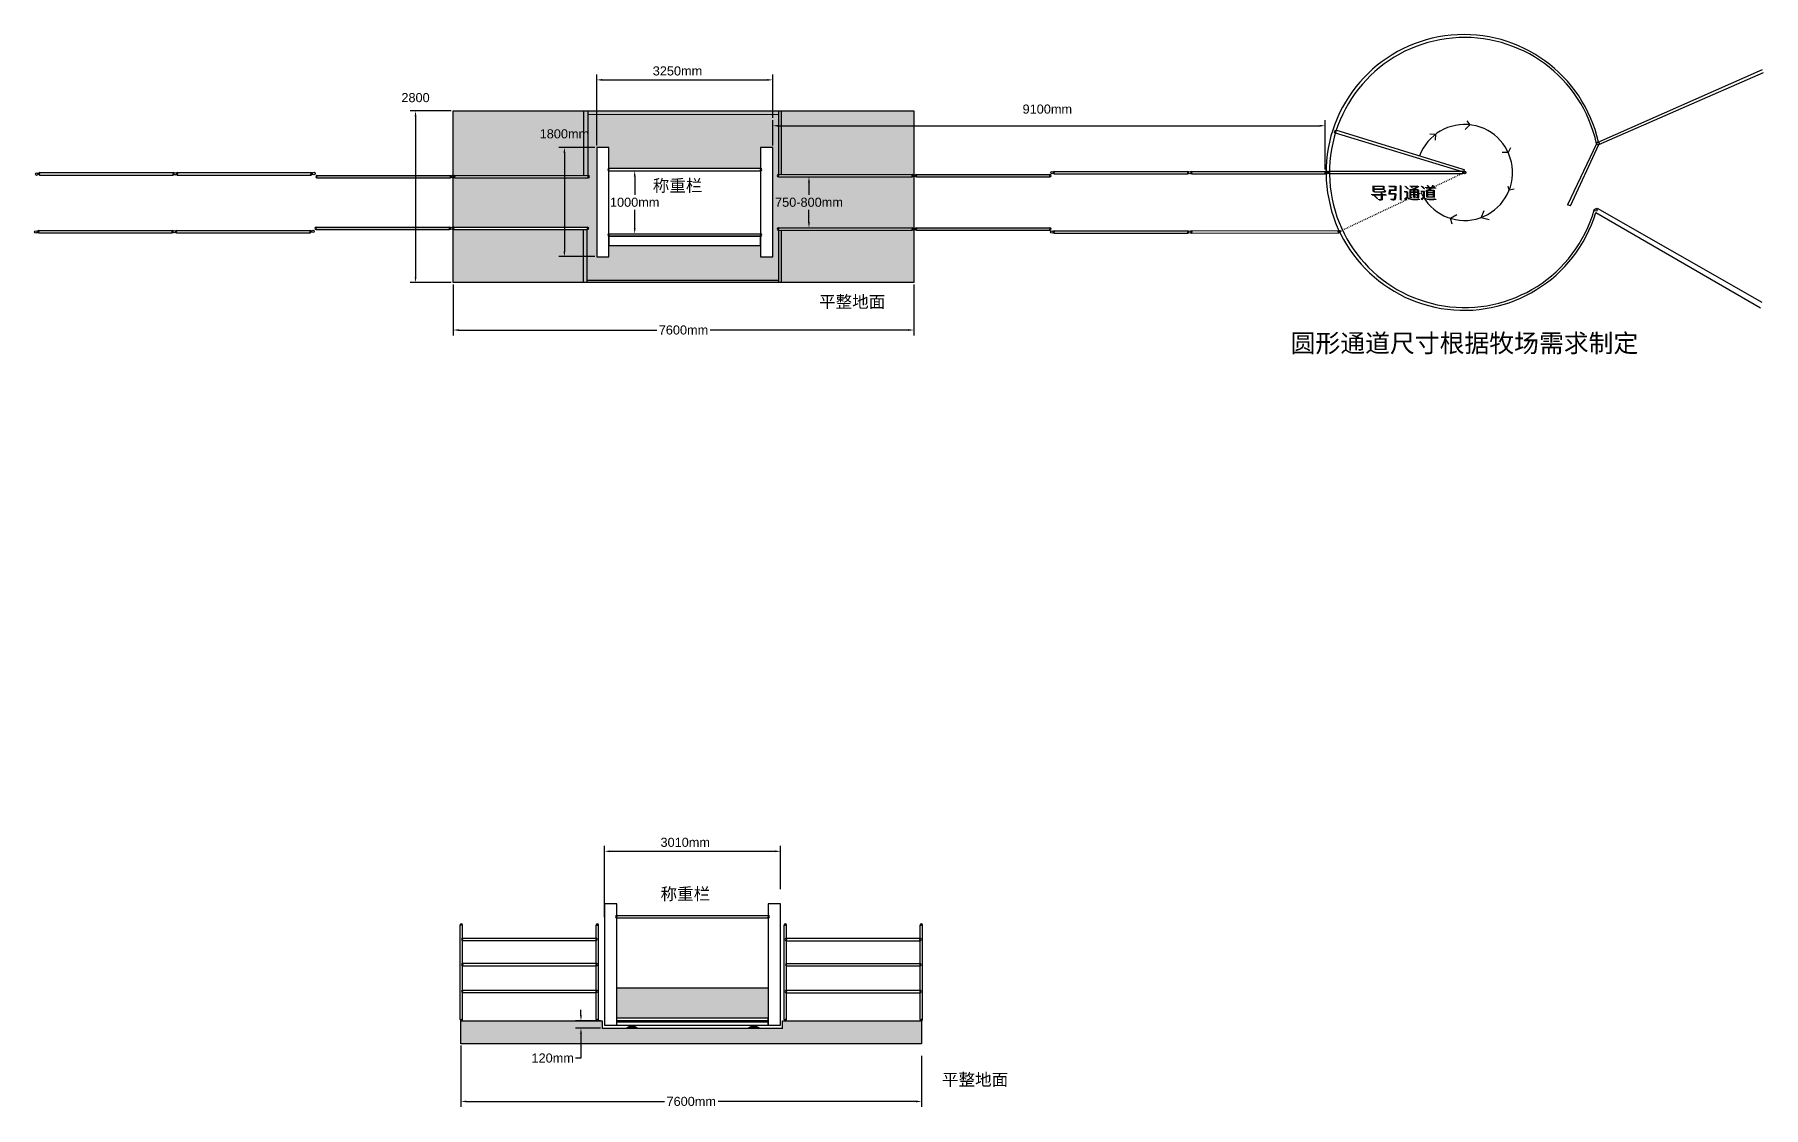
# Model space of a CAD drawing. Header units: inches. Extents: x -6754 to 21732, y -23545 to 8275.
# Drawn here: x -6754 to 21732, y -9405 to 8275 of the extents above; entities that cross this region are included whole.
import ezdxf

# ---------------------------------------------------------------- set-up
doc = ezdxf.new("R2010")
doc.units = ezdxf.units.IN
doc.header["$MEASUREMENT"] = 0
doc.linetypes.add('ACAD_ISO03W100', pattern=[30, 12, -18])
doc.styles.get("Standard").update_dxf_attribs({"font": 'arial.ttf'})
doc.dimstyles.get("Standard").update_dxf_attribs({"dimscale": 500, "dimtxt": 0.3, "dimasz": 0.18, "dimexe": 0.18, "dimexo": 0.0625, "dimgap": 0.09, "dimtad": 0, "dimtih": 1, "dimtoh": 1, "dimdec": 4, "dimzin": 0, "dimdsep": 46, "dimtxsty": 'Standard', "dimcen": 0.09, "dimclrd": 2, "dimadec": 0, "dimazin": 0, "dimtfac": 1, "dimtdec": 4, "dimtofl": 0, "dimtmove": 0, "dimatfit": 3, "dimfxl": 1, "dimtolj": 1, "dimtzin": 0, "dimarcsym": 0})

# ---------------------------------------------------------------- blocks, each defined once
blk = doc.blocks.new('*D3')
at = {"color": 0, "lineweight": -2, "transparency": 16777216}
for p, q in [((2509, 6446), (2509, 7618)), ((5408, 6904), (5408, 7618))]:
    blk.add_line(p, q, dxfattribs=at)
at = {"color": 2, "lineweight": -2, "transparency": 16777216}
blk.add_line((2599, 7528), (5318, 7528), dxfattribs=at)
at = {"color": 2, "transparency": 16777216}
for points in [[(2599, 7543), (2599, 7513), (2509, 7528)], [(5318, 7543), (5318, 7513), (5408, 7528)]]:
    blk.add_solid(points, dxfattribs=at)
at = {"layer": 'Defpoints', "color": 0, "transparency": 16777216}
for p in [(5408, 7528), (5408, 6873), (2509, 6415)]:
    blk.add_point(p, dxfattribs=at)
at = {"color": 0, "transparency": 16777216, "insert": (3839, 7675), "char_height": 150, "attachment_point": 5}
blk.add_mtext('\\A1;3250mm', dxfattribs=at)
blk = doc.blocks.new('*D4')
at = {"color": 0, "lineweight": -2, "transparency": 16777216}
for p, q in [((5408, 6446), (5408, 6862)), ((14512, 6051), (14512, 6862))]:
    blk.add_line(p, q, dxfattribs=at)
at = {"color": 2, "lineweight": -2, "transparency": 16777216}
blk.add_line((5498, 6772), (14422, 6772), dxfattribs=at)
at = {"color": 2, "transparency": 16777216}
for points in [[(5498, 6787), (5498, 6757), (5408, 6772)], [(14422, 6787), (14422, 6757), (14512, 6772)]]:
    blk.add_solid(points, dxfattribs=at)
at = {"layer": 'Defpoints', "color": 0, "transparency": 16777216}
for p in [(14512, 6772), (5408, 6415), (14512, 6020)]:
    blk.add_point(p, dxfattribs=at)
at = {"color": 0, "transparency": 16777216, "insert": (9933, 7046), "char_height": 150, "attachment_point": 5}
blk.add_mtext('\\A1;9100mm', dxfattribs=at)
blk = doc.blocks.new('*D5')
at = {"color": 0, "lineweight": -2, "transparency": 16777216}
for p, q in [((112, 7018), (-567, 7018)), ((112, 4187), (-567, 4187))]:
    blk.add_line(p, q, dxfattribs=at)
at = {"color": 2, "lineweight": -2, "transparency": 16777216}
blk.add_line((-477, 6928), (-477, 4277), dxfattribs=at)
at = {"color": 2, "transparency": 16777216}
for points in [[(-492, 6928), (-462, 6928), (-477, 7018)], [(-492, 4277), (-462, 4277), (-477, 4187)]]:
    blk.add_solid(points, dxfattribs=at)
at = {"layer": 'Defpoints', "color": 0, "transparency": 16777216}
for p in [(143, 7018), (-477, 4187), (143, 4187)]:
    blk.add_point(p, dxfattribs=at)
at = {"color": 0, "transparency": 16777216, "insert": (-477, 7235), "char_height": 150, "attachment_point": 5}
blk.add_mtext('\\A1;2800', dxfattribs=at)
blk = doc.blocks.new('*D6')
at = {"color": 0, "lineweight": -2, "transparency": 16777216}
for p, q in [((2478, 6415), (1886, 6415)), ((2478, 4615), (1886, 4615))]:
    blk.add_line(p, q, dxfattribs=at)
at = {"color": 2, "lineweight": -2, "transparency": 16777216}
blk.add_line((1976, 6325), (1976, 4705), dxfattribs=at)
at = {"color": 2, "transparency": 16777216}
for points in [[(1961, 6325), (1991, 6325), (1976, 6415)], [(1961, 4705), (1991, 4705), (1976, 4615)]]:
    blk.add_solid(points, dxfattribs=at)
at = {"layer": 'Defpoints', "color": 0, "transparency": 16777216}
for p in [(2509, 6415), (1976, 4615), (2509, 4615)]:
    blk.add_point(p, dxfattribs=at)
at = {"color": 0, "transparency": 16777216, "insert": (1976, 6638), "char_height": 150, "attachment_point": 5}
blk.add_mtext('\\A1;1800mm', dxfattribs=at)
blk = doc.blocks.new('*D7')
at = {"color": 0, "lineweight": -2, "transparency": 16777216}
for p, q in [((2740, 6031), (3224, 6031)), ((2740, 4991), (3224, 4991))]:
    blk.add_line(p, q, dxfattribs=at)
at = {"color": 2, "lineweight": -2, "transparency": 16777216}
for p, q in [((3134, 5941), (3134, 5632)), ((3134, 5081), (3134, 5389))]:
    blk.add_line(p, q, dxfattribs=at)
at = {"color": 2, "transparency": 16777216}
for points in [[(3119, 5941), (3149, 5941), (3134, 6031)], [(3119, 5081), (3149, 5081), (3134, 4991)]]:
    blk.add_solid(points, dxfattribs=at)
at = {"layer": 'Defpoints', "color": 0, "transparency": 16777216}
for p in [(2709, 6031), (3134, 6031), (2709, 4991)]:
    blk.add_point(p, dxfattribs=at)
at = {"color": 0, "transparency": 16777216, "insert": (3134, 5511), "char_height": 150, "attachment_point": 5}
blk.add_mtext('\\A1;1000mm', dxfattribs=at)
blk = doc.blocks.new('*D8')
at = {"color": 0, "lineweight": -2, "transparency": 16777216}
for p, q in [((5535, 5931), (6096, 5931)), ((5535, 5091), (6096, 5091))]:
    blk.add_line(p, q, dxfattribs=at)
at = {"color": 2, "lineweight": -2, "transparency": 16777216}
for p, q in [((6006, 5841), (6006, 5632)), ((6006, 5181), (6006, 5389))]:
    blk.add_line(p, q, dxfattribs=at)
at = {"color": 2, "transparency": 16777216}
for points in [[(5991, 5841), (6021, 5841), (6006, 5931)], [(5991, 5181), (6021, 5181), (6006, 5091)]]:
    blk.add_solid(points, dxfattribs=at)
at = {"layer": 'Defpoints', "color": 0, "transparency": 16777216}
for p in [(5504, 5931), (5504, 5091), (6006, 5091)]:
    blk.add_point(p, dxfattribs=at)
at = {"color": 0, "transparency": 16777216, "insert": (6006, 5511), "char_height": 150, "attachment_point": 5}
blk.add_mtext('\\A1;750-800mm', dxfattribs=at)
blk = doc.blocks.new('*D9')
at = {"color": 0, "lineweight": -2, "transparency": 16777216}
for p, q in [((143, 4156), (143, 3316)), ((7732, 4156), (7732, 3316))]:
    blk.add_line(p, q, dxfattribs=at)
at = {"color": 2, "lineweight": -2, "transparency": 16777216}
for p, q in [((233, 3406), (3497, 3406)), ((7642, 3406), (4378, 3406))]:
    blk.add_line(p, q, dxfattribs=at)
at = {"color": 2, "transparency": 16777216}
for points in [[(233, 3421), (233, 3391), (143, 3406)], [(7642, 3421), (7642, 3391), (7732, 3406)]]:
    blk.add_solid(points, dxfattribs=at)
at = {"layer": 'Defpoints', "color": 0, "transparency": 16777216}
for p in [(143, 4187), (7732, 4187), (7732, 3406)]:
    blk.add_point(p, dxfattribs=at)
at = {"color": 0, "transparency": 16777216, "insert": (3938, 3406), "char_height": 150, "attachment_point": 5}
blk.add_mtext('\\A1;7600mm', dxfattribs=at)
blk = doc.blocks.new('*D10')
at = {"color": 0, "lineweight": -2, "transparency": 16777216}
for p, q in [((2638, -6267), (2638, -5094)), ((5536, -5808), (5536, -5094))]:
    blk.add_line(p, q, dxfattribs=at)
at = {"color": 2, "lineweight": -2, "transparency": 16777216}
blk.add_line((2728, -5184), (5446, -5184), dxfattribs=at)
at = {"color": 2, "transparency": 16777216}
for points in [[(2728, -5169), (2728, -5199), (2638, -5184)], [(5446, -5169), (5446, -5199), (5536, -5184)]]:
    blk.add_solid(points, dxfattribs=at)
at = {"layer": 'Defpoints', "color": 0, "transparency": 16777216}
for p in [(5536, -5184), (5536, -5840), (2638, -6298)]:
    blk.add_point(p, dxfattribs=at)
at = {"color": 0, "transparency": 16777216, "insert": (3967, -5037), "char_height": 150, "attachment_point": 5}
blk.add_mtext('\\A1;3010mm', dxfattribs=at)
blk = doc.blocks.new('*D11')
at = {"color": 0, "lineweight": -2, "transparency": 16777216}
for p, q in [((271, -8386), (271, -9396)), ((7861, -8557), (7861, -9396))]:
    blk.add_line(p, q, dxfattribs=at)
at = {"color": 2, "lineweight": -2, "transparency": 16777216}
for p, q in [((361, -9306), (3625, -9306)), ((7771, -9306), (4507, -9306))]:
    blk.add_line(p, q, dxfattribs=at)
at = {"color": 2, "transparency": 16777216}
for points in [[(361, -9291), (361, -9321), (271, -9306)], [(7771, -9291), (7771, -9321), (7861, -9306)]]:
    blk.add_solid(points, dxfattribs=at)
at = {"layer": 'Defpoints', "color": 0, "transparency": 16777216}
for p in [(271, -8355), (7861, -8526), (7861, -9306)]:
    blk.add_point(p, dxfattribs=at)
at = {"color": 0, "transparency": 16777216, "insert": (4066, -9306), "char_height": 150, "attachment_point": 5}
blk.add_mtext('\\A1;7600mm', dxfattribs=at)
blk = doc.blocks.new('*D12')
at = {"color": 2, "lineweight": -2, "transparency": 16777216}
for p, q in [((2249, -7888), (2249, -7798)), ((2249, -8189), (2249, -8591)), ((2249, -8591), (2159, -8591))]:
    blk.add_line(p, q, dxfattribs=at)
at = {"color": 0, "lineweight": -2, "transparency": 16777216}
for p, q in [((2568, -7978), (2159, -7978)), ((2568, -8099), (2159, -8099))]:
    blk.add_line(p, q, dxfattribs=at)
at = {"color": 2, "transparency": 16777216}
for points in [[(2234, -7888), (2264, -7888), (2249, -7978)], [(2234, -8189), (2264, -8189), (2249, -8099)]]:
    blk.add_solid(points, dxfattribs=at)
at = {"layer": 'Defpoints', "color": 0, "transparency": 16777216}
for p in [(2249, -8099), (2599, -7978), (2599, -8099)]:
    blk.add_point(p, dxfattribs=at)
at = {"color": 0, "transparency": 16777216, "insert": (1783, -8591), "char_height": 150, "attachment_point": 5}
blk.add_mtext('\\A1;120mm', dxfattribs=at)

msp = doc.modelspace()

# ---------------------------------------------------------------- hatches: boundary and pattern name
h = msp.add_hatch()
h.set_pattern_fill('GRAVEL', color=253, scale=150)
h.set_pattern_definition([(228.01279, (108, 5190.908), (-1200, -1350), [20.1804, -1997.8632]), (184.96974, (94.5, 5175.908), (1800, 150), [34.6302, -3428.3887]), (132.51045, (60, 5172.908), (1500, -1650), [24.4182, -2417.4049]), (267.27369, (1.5, 5135.408), (150, 3000), [31.5357, -3122.0337]), (292.833654, (0, 5103.908), (-750, 1800), [30.9232, -3061.406]), (357.27369, (12, 5075.408), (-3000, 150), [31.5357, -3122.0337]), (37.69424, (43.5, 5073.908), (-1950, -1500), [41.7043, -4128.7273]), (72.25533, (76.5, 5099.408), (1050, 3300), [39.3732, -3897.9482]), (121.429566, (88.5, 5136.908), (-1200, 1950), [31.6425, -3132.611]), (175.23636, (72, 5163.908), (1650, -150), [36.1248, -1770.1144]), (222.39744, (36, 5166.908), (-1800, -1650), [46.7172, -4625.0063]), (138.81407, (150, 5133.908), (-1050, 900), [15.9451, -1578.5767]), (171.469234, (138, 5144.408), (1950, -300), [30.3356, -3003.2267]), (225, (108, 5148.91), (-2e-14, -150), [21.2131, -190.9189]), (203.1986, (97.5, 5166.908), (750, 300), [11.4237, -1130.9423]), (291.8014, (87, 5162.408), (-150, 450), [16.1554, -791.6193]), (30.96376, (93, 5147.408), (450, 300), [26.2394, -848.4034]), (161.56505, (115.5, 5160.91), (300, -150), [18.9736, -455.368]), (16.38954, (0, 5162.408), (1500, 450), [26.58, -2631.4268]), (70.34618, (25.5, 5169.908), (-600, -1650), [22.2992, -2207.6112]), (293.1986, (115.5, 5190.908), (-300, 750), [22.8472, -1119.5187]), (343.61046, (124.5, 5169.908), (-1500, 450), [26.58, -2631.4268]), (339.44395, (0, 5069.408), (-750, 300), [25.632, -1255.9686]), (294.77514, (24, 5060.408), (-750, 1650), [21.4767, -2126.1965]), (66.8014, (117, 5040.908), (300, 750), [22.8472, -1119.5187]), (17.35402, (126, 5061.908), (-1950, -600), [25.1446, -2489.3135]), (69.44395, (43.5, 5040.908), (-300, -750), [12.816, -1268.7846]), (101.30993, (108, 5040.908), (-150, 600), [7.6485, -757.2044]), (165.96376, (106.5, 5048.408), (450, -150), [30.9232, -587.5426]), (186.00901, (76.5, 5055.908), (1500, 150), [28.6575, -2837.0885]), (303.69007, (93, 5133.91), (-150, 300), [21.6333, -519.1994]), (353.157227, (105, 5115.908), (2550, -300), [37.7691, -3739.1344]), (60.9454, (142.5, 5111.408), (-600, -1050), [15.4434, -1528.9011]), (90, (150, 5124.91), (-150, 150), [9, -141]), (120.25644, (73.5, 5060.408), (600, -1050), [20.8386, -2063.028]), (48.01279, (63, 5078.408), (1200, 1350), [40.3608, -1977.6828]), (0, (90, 5108.41), (150, 150), [39, -111]), (325.30485, (129, 5108.408), (1500, -1050), [23.7171, -2347.9911]), (254.0546, (148.5, 5094.908), (-150, -600), [21.8403, -1070.1762]), (207.645975, (142.5, 5073.908), (-2850, -1500), [35.5598, -3520.4211]), (175.42608, (111, 5057.408), (-1950, 150), [37.6198, -3724.361])])
h.paths.add_polyline_path([(7758.75724, 5950.57756), (7775.38677, 5971.00801), (9975.38677, 5971.00801), (9975.38677, 5931.00801), (7775.38677, 5931.00801), (7758.75724, 5950.57756, -0.5058215123), (7732.37519, 5931.17145), (7732.37519, 5091.08738, -0.4630414769), (7756.01828, 5071.03104), (7775.38687, 5090.70255), (9975.38687, 5090.70255), (9975.38687, 5050.70255), (7775.38687, 5050.70255), (7756.01828, 5071.03104, -0.4630414769), (7732.37519, 5050.9747), (7732.37519, 4186.94146), (142.76229, 4186.94146), (139.31036, 5082.15835, -1), (98.65356, 5082.15835), (84.62466, 5061.82988), (-2115.37534, 5061.82988), (-2115.37534, 5101.82988), (84.62466, 5101.82988), (98.65356, 5082.15835, -1), (139.31036, 5082.15835), (140.79866, 5916.62741, -0.5440017161), (112.14202, 5935.17152), (98.11312, 5914.84305), (-2101.88688, 5914.84305), (-2101.88688, 5954.84305), (98.11312, 5954.84305), (112.14202, 5935.17152, -0.5797753532), (142.76229, 5952.7021), (142.76229, 7017.60364), (7732.37519, 7017.60364), (7732.37519, 5969.98367, -0.5058215123)])
h.paths.add_polyline_path([(156.04386, 5061.82986), (156.04386, 5101.82986), (2356.04386, 5101.82986), (2356.04386, 5061.82986)], flags=16)
h.paths.add_polyline_path([(169.53232, 5914.84303), (169.53232, 5954.84303), (2369.53232, 5954.84303), (2369.53232, 5914.84303)], flags=16)
h.paths.add_polyline_path([(2509.24455, 6414.79955), (2709.24455, 6414.79955), (2709.24455, 6070.79955), (5207.64347, 6070.79955), (5207.64347, 6414.79963), (5407.64347, 6414.79963), (5407.64347, 4614.79963), (5207.64347, 4614.79963), (5207.64347, 4800.90808), (2709.24455, 4800.90808), (2709.24455, 4614.79955), (2509.24455, 4614.79955)], flags=16)
h.paths.add_polyline_path([(2709, 4950.90808), (2709, 4990.90808), (5207.64347, 4990.90808), (5207.64347, 4950.90808)], flags=0)
h.paths.add_polyline_path([(5503.67744, 5050.70257), (5503.67744, 5090.70257), (7703.67744, 5090.70257), (7703.67744, 5050.70257)], flags=16)
h.paths.add_polyline_path([(5503.67734, 5931.00803), (5503.67734, 5971.00803), (7703.67734, 5971.00803), (7703.67734, 5931.00803)], flags=16)
h.paths.add_polyline_path([(1526.46179, 6482.26146), (2416.74146, 6482.26146), (2416.74146, 6791.36788), (1526.46179, 6791.36788)], flags=24)
h.paths.add_polyline_path([(2684.36323, 5355.22626), (3574.64291, 5355.22626), (3574.64291, 5664.33267), (2684.36323, 5664.33267)], flags=8)
h.paths.add_polyline_path([(5411.14785, 5355.22774), (6604.29247, 5355.22774), (6604.29247, 5664.33415), (5411.14785, 5664.33415)], flags=24)
h.paths.add_polyline_path([(3367.81243, 5593.90325), (4334.25172, 5593.90325), (4334.25172, 5978.62358), (3367.81243, 5978.62358)], flags=8)
h = msp.add_hatch()
h.set_pattern_fill('DOTS', color=253, scale=10)
h.paths.add_polyline_path([(5335.92981, -7433.48661), (2837.92078, -7433.48661), (2837.92078, -7932.81024), (5335.92981, -7932.81024)])
h = msp.add_hatch()
h.set_pattern_fill('GRAVEL', color=253, scale=150)
h.set_pattern_definition([(228.01279, (108, 150), (-1200, -1350), [20.1804, -1997.8632]), (184.96974, (94.5, 135), (1800, 150), [34.6302, -3428.3887]), (132.51045, (60, 132), (1500, -1650), [24.4182, -2417.4049]), (267.27369, (1.5, 94.5), (150, 3000), [31.5357, -3122.0337]), (292.833654, (0, 63), (-750, 1800), [30.9232, -3061.406]), (357.27369, (12, 34.5), (-3000, 150), [31.5357, -3122.0337]), (37.69424, (43.5, 33), (-1950, -1500), [41.7043, -4128.7273]), (72.25533, (76.5, 58.5), (1050, 3300), [39.3732, -3897.9482]), (121.429566, (88.5, 96), (-1200, 1950), [31.6425, -3132.611]), (175.23636, (72, 123), (1650, -150), [36.1248, -1770.1144]), (222.39744, (36, 126), (-1800, -1650), [46.7172, -4625.0063]), (138.81407, (150, 93), (-1050, 900), [15.9451, -1578.5767]), (171.469234, (138, 103.5), (1950, -300), [30.3356, -3003.2267]), (225, (108, 108), (-2e-14, -150), [21.2131, -190.9189]), (203.1986, (97.5, 126), (750, 300), [11.4237, -1130.9423]), (291.8014, (87, 121.5), (-150, 450), [16.1554, -791.6193]), (30.96376, (93, 106.5), (450, 300), [26.2394, -848.4034]), (161.56505, (115.5, 120), (300, -150), [18.9736, -455.368]), (16.38954, (0, 121.5), (1500, 450), [26.58, -2631.4268]), (70.34618, (25.5, 129), (-600, -1650), [22.2992, -2207.6112]), (293.1986, (115.5, 150), (-300, 750), [22.8472, -1119.5187]), (343.61046, (124.5, 129), (-1500, 450), [26.58, -2631.4268]), (339.44395, (0, 28.5), (-750, 300), [25.632, -1255.9686]), (294.77514, (24, 19.5), (-750, 1650), [21.4767, -2126.1965]), (66.8014, (117, 0), (300, 750), [22.8472, -1119.5187]), (17.354025, (126, 21), (-1950, -600), [25.1446, -2489.3135]), (69.44395, (43.5, 0), (-300, -750), [12.816, -1268.7846]), (101.30993, (108, 0), (-150, 600), [7.6485, -757.2044]), (165.96376, (106.5, 7.5), (450, -150), [30.9232, -587.5426]), (186.009006, (76.5, 15), (1500, 150), [28.6575, -2837.0885]), (303.69007, (93, 93), (-150, 300), [21.6333, -519.1994]), (353.157227, (105, 75), (2550, -300), [37.7691, -3739.1344]), (60.9454, (142.5, 70.5), (-600, -1050), [15.4434, -1528.9011]), (90, (150, 84), (-150, 150), [9, -141]), (120.25644, (73.5, 19.5), (600, -1050), [20.8386, -2063.028]), (48.01279, (63, 37.5), (1200, 1350), [40.3608, -1977.6828]), (0, (90, 67.5), (150, 150), [39, -111]), (325.30485, (129, 67.5), (1500, -1050), [23.7171, -2347.9911]), (254.0546, (148.5, 54), (-150, -600), [21.8403, -1070.1762]), (207.645975, (142.5, 33), (-2850, -1500), [35.5598, -3520.4211]), (175.42608, (111, 16.5), (-1950, 150), [37.6198, -3724.361])])
h.paths.add_polyline_path([(7860.66153, -8098.54986), (7860.66153, -7977.76767), (5571.63977, -7977.76767), (5571.63977, -8098.54986), (2599.00463, -8098.54986), (2599.00463, -7977.76767), (271.04863, -7977.76767), (271.04863, -8098.54986), (271.04863, -8355.13581), (7860.66153, -8355.13581)])
h = msp.add_hatch(color=256)
h.dxf.hatch_style = 1
h.set_gradient(color1=(20, 61, 105), one_color=1, tint=1)
h.paths.add_polyline_path([(3134.46085, -8082.79837), (3134.46085, -8048.05064), (3045.41722, -8048.05064), (3045.41722, -8082.79837)])
h.paths.add_polyline_path([(3012.90922, -8082.79837), (3012.90922, -8097.79837), (3162.90922, -8097.79837), (3162.90922, -8082.79837)])
h = msp.add_hatch(color=256)
h.dxf.hatch_style = 1
h.set_gradient(color1=(20, 61, 105), one_color=1, tint=1)
h.paths.add_polyline_path([(5143.12136, -8083.31277), (5143.12136, -8048.00594), (5054.07772, -8048.00594), (5054.07772, -8083.31277)])
h.paths.add_polyline_path([(5021.56973, -8083.31277), (5021.56973, -8098.31277), (5171.56973, -8098.31277), (5171.56973, -8083.31277)])

# ---------------------------------------------------------------- linework, layer by layer
for p, q in [((19012.01411, 6503.61271), (21717.32798, 7699.44496)), ((19019.52287, 6465.22216), (21732.31432, 7650.37504)), ((2297.80024, 5954.84303), (2297.80024, 7017.78973)), ((2369.53232, 5954.84303), (2368.46328, 7017.20392)), ((5505.69938, 6951.85652), (2368.5224, 6958.45214)), ((5507.83318, 5974.65217), (5507.83318, 7014.65217)), ((5553.56558, 5974.65217), (5553.56558, 7014.65217)), ((16844.44907, 6854.34478), (16897.22027, 6786.83534)), ((14666.40997, 6657.13893), (14681.60965, 6704.77263)), ((16787.98295, 6006.34076), (14666.40997, 6657.13893)), ((14681.60965, 6704.77263), (16778.03099, 6056.60891)), ((16236.52458, 6639.15853), (16329.40189, 6632.82952)), ((16329.40189, 6632.82952), (16320.95846, 6535.78479)), ((16897.22027, 6786.83534), (16819.11877, 6708.77761)), ((17528.36402, 6333.2566), (17427.04327, 6333.2566)), ((17564.2485, 6409.20468), (17528.36402, 6333.2566)), ((18982.08451, 6473.50912), (18503.73124, 5469.95378)), ((18554.37516, 5453.34994), (19019.70115, 6465.14951)), ((-6671.97245, 6000.37316), (-6671.97245, 5980.37316)), ((-6671.97245, 6000.37316), (-4471.97245, 6000.37316)), ((-4471.97245, 6000.37316), (-4471.97245, 5980.37316)), ((-4400.55325, 6000.37314), (-4400.55325, 5980.37314)), ((-4400.55325, 6000.37314), (-2200.55325, 6000.37314)), ((-2200.55325, 6000.37314), (-2200.55325, 5980.37314)), ((2709.24455, 6070.79955), (2709.24455, 6050.79955)), ((2709.24455, 6070.79955), (5207.64347, 6070.79955)), ((2709.24455, 6030.79955), (2709.24455, 6050.79955)), ((2709.24455, 6030.79955), (5207.64347, 6030.79955)), ((5207.64347, 6070.79955), (5207.64347, 6050.79955)), ((5207.64347, 6030.79955), (5207.64347, 6050.79955)), ((10046.80597, 6021.00799), (10046.80597, 6001.00799)), ((10046.80597, 6021.00799), (12246.80597, 6021.00799)), ((10046.80597, 5981.00799), (10046.80597, 6001.00799)), ((12246.80597, 6021.00799), (12246.80597, 6001.00799)), ((12246.80597, 5981.00799), (12246.80597, 6001.00799)), ((12312.37994, 6019.92151), (12312.37994, 5999.92151)), ((12312.37994, 6019.92151), (14512.37994, 6019.92151)), ((12312.37994, 5979.92151), (12312.37994, 5999.92151)), ((14512.37994, 6019.92151), (14512.37994, 5999.92151)), ((14512.37994, 5979.92151), (14512.37994, 5999.92151)), ((14578.03099, 6022.82932), (14578.03099, 6002.82932)), ((14578.03099, 6022.82932), (16778.03099, 6022.82932)), ((14578.03099, 5982.82932), (14578.03099, 6002.82932)), ((14578.03099, 5982.82932), (16778.03099, 5982.82932)), ((16778.03099, 6056.60891), (16801.75076, 6049.27532)), ((16778.03099, 6022.82932), (16778.03099, 6002.82932)), ((16778.03099, 5982.82932), (16778.03099, 6002.82932)), ((16801.75076, 6049.27532), (16787.98295, 6006.34076)), ((-6671.97245, 5960.37316), (-6671.97245, 5980.37316)), ((-6671.97245, 5960.37316), (-4471.97245, 5960.37316)), ((-4471.97245, 5960.37316), (-4471.97245, 5980.37316)), ((-4400.55325, 5960.37314), (-4400.55325, 5980.37314)), ((-4400.55325, 5960.37314), (-2200.55325, 5960.37314)), ((-2200.55325, 5960.37314), (-2200.55325, 5980.37314)), ((-2101.88688, 5954.84305), (-2101.88688, 5934.84305)), ((-2101.88688, 5954.84305), (98.11312, 5954.84305)), ((-2101.88688, 5914.84305), (-2101.88688, 5934.84305)), ((-2101.88688, 5914.84305), (98.11312, 5914.84305)), ((98.11312, 5954.84305), (98.11312, 5934.84305)), ((98.11312, 5914.84305), (98.11312, 5934.84305)), ((169.53232, 5954.84303), (169.53232, 5934.84303)), ((169.53232, 5954.84303), (2369.53232, 5954.84303)), ((169.53232, 5914.84303), (169.53232, 5934.84303)), ((169.53232, 5914.84303), (2369.53232, 5914.84303)), ((2369.53232, 5954.84303), (2369.53232, 5934.84303)), ((2369.53232, 5914.84303), (2369.53232, 5934.84303)), ((5503.67734, 5971.00803), (5503.67734, 5951.00803)), ((5503.67734, 5971.00803), (7703.67734, 5971.00803)), ((5503.67734, 5931.00803), (5503.67734, 5951.00803)), ((5503.67734, 5931.00803), (7703.67734, 5931.00803)), ((7703.67734, 5971.00803), (7703.67734, 5951.00803)), ((7703.67734, 5931.00803), (7703.67734, 5951.00803)), ((7775.38677, 5971.00801), (7775.38677, 5951.00801)), ((7775.38677, 5971.00801), (9975.38677, 5971.00801)), ((7775.38677, 5931.00801), (7775.38677, 5951.00801)), ((7775.38677, 5931.00801), (9975.38677, 5931.00801)), ((9975.38677, 5971.00801), (9975.38677, 5951.00801)), ((9975.38677, 5931.00801), (9975.38677, 5951.00801)), ((10046.80597, 5981.00799), (12246.80597, 5981.00799)), ((12312.37994, 5979.92151), (14512.37994, 5979.92151)), ((17541.22068, 5712.72197), (17525.33861, 5774.89199)), ((17624.60163, 5724.62686), (17541.22068, 5712.72197)), ((18554.23415, 5453.47917), (18503.51656, 5471.13501)), ((18945.41415, 5393.408), (18988.71832, 5412.80937)), ((16578.94969, 5251.97455), (16680.55048, 5309.51619)), ((16606.04333, 5150.43059), (16578.94969, 5251.97455)), ((17083.56691, 5255.35938), (17130.98073, 5373.82734)), ((17215.64805, 5221.51139), (17083.56691, 5255.35938)), ((18971.18335, 5340.69138), (21682.14321, 3769.74325)), ((18995.15383, 5412.03247), (21708.60711, 3864.53153)), ((-6685.46091, 5047.35999), (-6685.46091, 5027.35999)), ((-6685.46091, 5047.35999), (-4485.46091, 5047.35999)), ((-6685.46091, 5007.35999), (-6685.46091, 5027.35999)), ((-6685.46091, 5007.35999), (-4485.46091, 5007.35999)), ((-4485.46091, 5047.35999), (-4485.46091, 5027.35999)), ((-4485.46091, 5007.35999), (-4485.46091, 5027.35999)), ((-4414.0417, 5047.35996), (-4414.0417, 5027.35996)), ((-4414.0417, 5047.35996), (-2214.0417, 5047.35996)), ((-4414.0417, 5007.35996), (-4414.0417, 5027.35996)), ((-4414.0417, 5007.35996), (-2214.0417, 5007.35996)), ((-2214.0417, 5047.35996), (-2214.0417, 5027.35996)), ((-2214.0417, 5007.35996), (-2214.0417, 5027.35996)), ((-2115.37534, 5101.82988), (-2115.37534, 5081.82988)), ((-2115.37534, 5101.82988), (84.62466, 5101.82988)), ((-2115.37534, 5061.82988), (-2115.37534, 5081.82988)), ((-2115.37534, 5061.82988), (84.62466, 5061.82988)), ((84.62466, 5101.82988), (84.62466, 5081.82988)), ((84.62466, 5061.82988), (84.62466, 5081.82988)), ((156.04386, 5101.82986), (156.04386, 5081.82986)), ((156.04386, 5101.82986), (2356.04386, 5101.82986)), ((156.04386, 5061.82986), (156.04386, 5081.82986)), ((156.04386, 5061.82986), (2356.04386, 5061.82986)), ((2288.77576, 4189.17663), (2288.77576, 5061.82986)), ((2347.06051, 5061.82986), (2347.06051, 4189.17663)), ((2356.04386, 5101.82986), (2356.04386, 5081.82986)), ((2356.04386, 5061.82986), (2356.04386, 5081.82986)), ((2709, 4990.90808), (2709, 4970.90808)), ((2709, 4990.90808), (5207.64347, 4990.90808)), ((2709, 4950.90808), (2709, 4970.90808)), ((2709, 4950.90808), (5207.64347, 4950.90808)), ((5207.64347, 4990.90808), (5207.64347, 4970.90808)), ((5207.64347, 4950.90808), (5207.64347, 4970.90808)), ((5503.67744, 5090.70257), (5503.67744, 5070.70257)), ((5503.67744, 5090.70257), (7703.67744, 5090.70257)), ((5503.67744, 5050.70257), (5503.67744, 5070.70257)), ((5503.67744, 5050.70257), (7703.67744, 5050.70257)), ((5504.38526, 5054.68566), (5504.38526, 4186.68566)), ((5555.69949, 4186.68566), (5555.69949, 5054.68566)), ((7703.67744, 5090.70257), (7703.67744, 5070.70257)), ((7703.67744, 5050.70257), (7703.67744, 5070.70257)), ((7775.38687, 5090.70255), (7775.38687, 5070.70255)), ((7775.38687, 5090.70255), (9975.38687, 5090.70255)), ((7775.38687, 5050.70255), (7775.38687, 5070.70255)), ((7775.38687, 5050.70255), (9975.38687, 5050.70255)), ((9975.38687, 5090.70255), (9975.38687, 5070.70255)), ((9975.38687, 5050.70255), (9975.38687, 5070.70255)), ((10046.80608, 5040.70253), (10046.80608, 5020.70253)), ((10046.80608, 5040.70253), (12246.80608, 5040.70253)), ((10046.80608, 5000.70253), (10046.80608, 5020.70253)), ((10046.80608, 5000.70253), (12246.80608, 5000.70253)), ((12246.80608, 5040.70253), (12246.80608, 5020.70253)), ((12246.80608, 5000.70253), (12246.80608, 5020.70253)), ((12312.38004, 5039.61605), (14738.07247, 5046.47445)), ((12312.38004, 5039.61605), (12312.43659, 5019.61613)), ((12312.49314, 4999.61621), (12312.43659, 5019.61613)), ((12312.49314, 4999.61621), (14738.18557, 5006.47461)), ((14738.07247, 5046.47445), (14738.12902, 5026.47453)), ((14738.18557, 5006.47461), (14738.12902, 5026.47453)), ((2347.06051, 4226.75658), (5505.26659, 4226.75658)), ((2837.53089, -6242.06879), (2837.53089, -6262.06879)), ((2837.53089, -6242.06879), (5335.92981, -6242.06879)), ((2837.53089, -6282.06879), (2837.53089, -6262.06879)), ((5335.92981, -6242.06879), (5335.92981, -6262.06879)), ((5335.92981, -6282.06879), (5335.92981, -6262.06879)), ((258.87499, -7953.4046), (258.87499, -6397.27565)), ((258.87499, -6397.27565), (278.87499, -6397.27565)), ((298.87499, -6397.27565), (278.87499, -6397.27565)), ((298.87499, -7953.4046), (298.87499, -6397.27565)), ((2500.08218, -7956.14805), (2500.08218, -6400.0191)), ((2500.08218, -6400.0191), (2520.08218, -6400.0191)), ((2540.08218, -6400.0191), (2520.08218, -6400.0191)), ((2540.08218, -7956.14805), (2540.08218, -6400.0191)), ((2837.53089, -6282.06879), (5335.92981, -6282.06879)), ((5595.61687, -7954.83468), (5595.61687, -6398.70573)), ((5595.61687, -6398.70573), (5615.61687, -6398.70573)), ((5635.61687, -6398.70573), (5615.61687, -6398.70573)), ((5635.61687, -7954.83468), (5635.61687, -6398.70573)), ((7836.82406, -7957.57813), (7836.82406, -6401.44918)), ((7836.82406, -6401.44918), (7856.82406, -6401.44918)), ((7876.82406, -6401.44918), (7856.82406, -6401.44918)), ((7876.82406, -7957.57813), (7876.82406, -6401.44918)), ((297.81866, -6616.10457), (297.81866, -6636.10457)), ((297.81866, -6616.10457), (2497.81866, -6616.10457)), ((297.81866, -6656.10457), (297.81866, -6636.10457)), ((297.81866, -6656.10457), (2497.81866, -6656.10457)), ((2497.81866, -6616.10457), (2497.81866, -6636.10457)), ((2497.81866, -6656.10457), (2497.81866, -6636.10457)), ((5634.56055, -6617.53465), (5634.56055, -6637.53465)), ((5634.56055, -6617.53465), (7834.56055, -6617.53465)), ((5634.56055, -6657.53465), (5634.56055, -6637.53465)), ((5634.56055, -6657.53465), (7834.56055, -6657.53465)), ((7834.56055, -6617.53465), (7834.56055, -6637.53465)), ((7834.56055, -6657.53465), (7834.56055, -6637.53465)), ((300.30121, -7030.05485), (300.30121, -7050.05485)), ((300.30121, -7030.05485), (2500.30121, -7030.05485)), ((300.30121, -7070.05485), (300.30121, -7050.05485)), ((300.30121, -7070.05485), (2500.30121, -7070.05485)), ((2500.30121, -7030.05485), (2500.30121, -7050.05485)), ((2500.30121, -7070.05485), (2500.30121, -7050.05485)), ((5637.04309, -7031.48494), (5637.04309, -7051.48494)), ((5637.04309, -7031.48494), (7837.04309, -7031.48494)), ((5637.04309, -7071.48494), (5637.04309, -7051.48494)), ((5637.04309, -7071.48494), (7837.04309, -7071.48494)), ((7837.04309, -7031.48494), (7837.04309, -7051.48494)), ((7837.04309, -7071.48494), (7837.04309, -7051.48494)), ((299.01283, -7472.63916), (299.01283, -7492.63916)), ((299.01283, -7472.63916), (2499.01283, -7472.63916)), ((299.01283, -7512.63916), (299.01283, -7492.63916)), ((299.01283, -7512.63916), (2499.01283, -7512.63916)), ((2499.01283, -7472.63916), (2499.01283, -7492.63916)), ((2499.01283, -7512.63916), (2499.01283, -7492.63916)), ((5635.75471, -7474.06924), (5635.75471, -7494.06924)), ((5635.75471, -7474.06924), (7835.75471, -7474.06924)), ((5635.75471, -7514.06924), (5635.75471, -7494.06924)), ((5635.75471, -7514.06924), (7835.75471, -7514.06924)), ((7835.75471, -7474.06924), (7835.75471, -7494.06924)), ((7835.75471, -7514.06924), (7835.75471, -7494.06924)), ((258.87499, -7953.4046), (278.87499, -7953.4046)), ((298.87499, -7953.4046), (278.87499, -7953.4046)), ((2500.08218, -7956.14805), (2520.08218, -7956.14805)), ((2540.08218, -7956.14805), (2520.08218, -7956.14805)), ((5595.61687, -7954.83468), (5615.61687, -7954.83468)), ((5635.61687, -7954.83468), (5615.61687, -7954.83468)), ((7836.82406, -7957.57813), (7856.82406, -7957.57813)), ((7876.82406, -7957.57813), (7856.82406, -7957.57813))]:
    msp.add_line(p, q)
at = {"linetype": 'ACAD_ISO03W100'}
msp.add_line((16807.90827, 6002.31267), (14745.08228, 5027.39288), dxfattribs=at)
at = {"color": 3, "linetype": 'Continuous', "lineweight": 211}
msp.add_line((2836.54066, -7980.80552), (5335.92981, -7980.80552), dxfattribs=at)
for points in [[(142.76229, 7017.60364), (7732.37519, 7017.60364), (7732.37519, 4186.94146), (142.76229, 4186.94146)], [(2509.24455, 4614.79955), (2709.24455, 4614.79955), (2709.24455, 6414.79955), (2509.24455, 6414.79955)], [(5207.64347, 4614.79963), (5407.64347, 4614.79963), (5407.64347, 6414.79963), (5207.64347, 6414.79963)], [(2709.24455, 4800.90808), (5207.64347, 4800.90808), (5207.64347, 4950.90808), (2709.24455, 4950.90808)], [(2637.53089, -8048.34877), (2837.53089, -8048.34877), (2837.53089, -6047.7556), (2637.53089, -6047.7556)], [(5335.92981, -8047.62674), (5535.92981, -8047.62674), (5535.92981, -6047.75552), (5335.92981, -6047.75552)], [(2837.92078, -7433.48661), (5335.92981, -7433.48661), (5335.92981, -7932.81024), (2837.92078, -7932.81024)], [(2836.54066, -8048.05064), (5334.93958, -8048.05064), (5334.93958, -7935.95769), (2836.54066, -7935.95769)], [(3012.90922, -8082.79837), (3162.90922, -8082.79837), (3162.90922, -8097.79837), (3012.90922, -8097.79837)], [(3045.41722, -8047.49154), (3134.46085, -8047.49154), (3134.46085, -8082.79837), (3045.41722, -8082.79837)], [(5021.56973, -8083.31277), (5171.56973, -8083.31277), (5171.56973, -8098.31277), (5021.56973, -8098.31277)], [(5021.56973, -8083.31279), (5171.56973, -8083.31279), (5171.56973, -8098.31279), (5021.56973, -8098.31279)], [(5054.07772, -8048.00594), (5143.12136, -8048.00594), (5143.12136, -8083.31277), (5054.07772, -8083.31277)], [(5054.07772, -8048.00596), (5143.12136, -8048.00596), (5143.12136, -8083.31279), (5054.07772, -8083.31279)]]:
    msp.add_lwpolyline(points, close=True)
for points in [[(271.04863, -8098.54986), (271.04863, -7977.76767), (2599.00463, -7977.76767), (2599.00463, -8098.54986)], [(7860.66153, -8098.54986), (7860.66153, -8355.13581), (271.04863, -8355.13581), (271.04863, -8098.54986)], [(2599.00463, -8098.54986), (5573.95277, -8098.54986)], [(5573.95277, -8098.54986), (5571.63977, -8098.54986), (5571.63977, -7977.76767), (7860.66153, -7977.76767), (7860.66153, -8098.54986)]]:
    msp.add_lwpolyline(points)
for centre in [(19005.26282, 6479.1755), (-6720.26779, 5975.15422), (-4437.578, 5980.70163), (-2153.26777, 5985.17154), (10010.13827, 6000.57754), (12281.55748, 6000.57752), (14531.01738, 6007.84058), (14547.15002, 5999.49104), (16807.90827, 6002.31267), (132.47042, 5935.17152), (7738.42884, 5950.57756), (18971.55004, 5382.5392), (-6733.75625, 5022.14105), (-4451.06646, 5027.68845), (-2166.75623, 5032.15837), (118.98196, 5082.15835), (7735.68988, 5071.03104), (10007.39931, 5021.03102), (12278.81851, 5021.031), (14745.08228, 5027.39288), (14745.08228, 5027.39288)]:
    msp.add_circle(centre, 20.3284)
for centre, radius, start, end in [((16798.35945, 6003.15774), 2271.56893, 12.749213876, 343.044203214), ((16807.90827, 6002.31267), 2225, 12.244282419, 343.950857068), ((16807.90827, 6002.31267), 790.41097, 205.296058894, 159.697572969), ((-6671.97245, 5980.37316), 20, 90, 270), ((-4471.97245, 5980.37316), 20, -90, 90), ((-4400.55325, 5980.37314), 20, 90, 270), ((-2200.55325, 5980.37314), 20, -90, 90), ((2709.24455, 6050.79955), 20, 90, 270), ((5207.64347, 6050.79955), 20, -90, 90), ((10046.80597, 6001.00799), 20, 90, 270), ((12246.80597, 6001.00799), 20, -90, 90), ((12312.37994, 5999.92151), 20, 90, 270), ((14512.37994, 5999.92151), 20, -90, 90), ((14578.03099, 6002.82932), 20, 90, 270), ((16778.03099, 6002.82932), 20, -90, 90), ((-2101.88688, 5934.84305), 20, 90, 270), ((98.11312, 5934.84305), 20, -90, 90), ((169.53232, 5934.84303), 20, 90, 270), ((2369.53232, 5934.84303), 20, -90, 90), ((5503.67734, 5951.00803), 20, 90, 270), ((7703.67734, 5951.00803), 20, -90, 90), ((7775.38677, 5951.00801), 20, 90, 270), ((9975.38677, 5951.00801), 20, -90, 90), ((-6685.46091, 5027.35999), 20, 90, 270), ((-4485.46091, 5027.35999), 20, -90, 90), ((-4414.0417, 5027.35996), 20, 90, 270), ((-2214.0417, 5027.35996), 20, -90, 90), ((-2115.37534, 5081.82988), 20, 90, 270), ((84.62466, 5081.82988), 20, -90, 90), ((156.04386, 5081.82986), 20, 90, 270), ((2356.04386, 5081.82986), 20, -90, 90), ((2709, 4970.90808), 20, 90, 270), ((5207.64347, 4970.90808), 20, -90, 90), ((5503.67744, 5070.70257), 20, 90, 270), ((7703.67744, 5070.70257), 20, -90, 90), ((7775.38687, 5070.70255), 20, 90, 270), ((9975.38687, 5070.70255), 20, -90, 90), ((10046.80608, 5020.70253), 20, 90, 270), ((12246.80608, 5020.70253), 20, -90, 90), ((12312.43659, 5019.61613), 20, 90.161997533, 270.161997533), ((14738.12902, 5026.47453), 20, -89.838002467, 90.161997533), ((2837.53089, -6262.06879), 20, 90, 270), ((5335.92981, -6262.06879), 20, -90, 90), ((278.87499, -6397.27565), 20, 0, 180), ((2520.08218, -6400.0191), 20, 0, 180), ((5615.61687, -6398.70573), 20, 0, 180), ((7856.82406, -6401.44918), 20, 0, 180), ((297.81866, -6636.10457), 20, 90, 270), ((2497.81866, -6636.10457), 20, -90, 90), ((5634.56055, -6637.53465), 20, 90, 270), ((7834.56055, -6637.53465), 20, -90, 90), ((300.30121, -7050.05485), 20, 90, 270), ((2500.30121, -7050.05485), 20, -90, 90), ((5637.04309, -7051.48494), 20, 90, 270), ((7837.04309, -7051.48494), 20, -90, 90), ((299.01283, -7492.63916), 20, 90, 270), ((2499.01283, -7492.63916), 20, -90, 90), ((5635.75471, -7494.06924), 20, 90, 270), ((7835.75471, -7494.06924), 20, -90, 90), ((278.87499, -7953.4046), 20, 180, 360), ((2520.08218, -7956.14805), 20, 180, 360), ((5615.61687, -7954.83468), 20, 180, 360), ((7856.82406, -7957.57813), 20, 180, 360)]:
    msp.add_arc(centre, radius, start, end)

# ---------------------------------------------------------------- texts
for s, p in [('称重栏', (3431.93249, 5685.30844)), ('导引通道', (15250.85176, 5568.54171)), ('导引通道', (15266.9844, 5560.19217)), ('平整地面', (6171.76567, 3772.29972)), ('称重栏', (3560.21883, -5985.59277)), ('平整地面', (8196.80526, -9046.21105))]:
    msp.add_text(s, height=200).set_placement(p)
at = {"insert": (13941.61192, 3339.29642), "char_height": 300, "attachment_point": 1}
msp.add_mtext_dynamic_manual_height_columns('{\\fSimSun|b0|i0|c134|p2;圆形通道尺寸根据牧场需求制定}', width=8213.1688966, gutter_width=0, heights=[819.70987], dxfattribs=at)

# ---------------------------------------------------------------- dimensions: what is measured, and where the dimension line sits
for base, p1, p2, text, picture, middle in [((5407.64347, 7528.14605), (2509.24455, 6414.79955), (5407.64347, 6872.8728), '3250mm', '*D3', (3839.19697, 7675.46045)), ((14512.37994, 6772.25945), (5407.64347, 6414.79963), (14512.37994, 6019.92151), '9100mm', '*D4', (9933.22095, 7046.15726)), ((5535.92981, -5184.40911), (2637.53089, -6297.7556), (5535.92981, -5839.68235), '3010mm', '*D10', (3967.48331, -5037.0947))]:
    dim = msp.add_linear_dim(base=base, p1=p1, p2=p2, text=text, dimstyle='Standard', override={"dimtmove": 2})
    dim.commit()
    dim.dimension.update_dxf_attribs({"geometry": picture, "text_midpoint": middle, "dimtype": 160})
for base, p1, p2, text, picture, middle in [((-476.97337, 4186.94146), (142.76229, 7017.60364), (142.76229, 4186.94146), '2800', '*D5', (-477.37057, 7235.15309)), ((1976.25715, 4614.79955), (2509.24455, 6414.79955), (2509.24455, 4614.79955), '1800mm', '*D6', (1976.25715, 6637.88902))]:
    dim = msp.add_linear_dim(base=base, p1=p1, p2=p2, angle=90, text=text, dimstyle='Standard', override={"dimtmove": 2})
    dim.commit()
    dim.dimension.update_dxf_attribs({"geometry": picture, "text_midpoint": middle, "dimtype": 160})
for base, p1, p2, text, picture, middle in [((3134.1586, 6030.79955), (2709, 4990.90808), (2709.24455, 6030.79955), '1000mm', '*D7', (3134.1586, 5510.85382)), ((6005.92957, 5090.70257), (5503.67734, 5931.00803), (5503.67744, 5090.70257), '750-800mm', '*D8', (6005.92957, 5510.8553))]:
    dim = msp.add_linear_dim(base=base, p1=p1, p2=p2, angle=90, text=text, dimstyle='Standard')
    dim.commit()
    dim.dimension.update_dxf_attribs({"geometry": picture, "text_midpoint": middle})
for base, p1, p2, picture, middle in [((7732.37519, 3406.34613), (142.76229, 4186.94146), (7732.37519, 4186.94146), '*D9', (3937.56874, 3406.34613)), ((7860.66153, -9306.20903), (271.04863, -8355.13581), (7860.66153, -8525.6137), '*D11', (4065.85508, -9306.20903))]:
    dim = msp.add_linear_dim(base=base, p1=p1, p2=p2, text='7600mm', dimstyle='Standard')
    dim.commit()
    dim.dimension.update_dxf_attribs({"geometry": picture, "text_midpoint": middle})
dim = msp.add_linear_dim(base=(2249.03169, -8098.54986), p1=(2599.00463, -7977.76767), p2=(2599.00463, -8098.54986), angle=90, text='120mm', dimstyle='Standard')
dim.commit()
dim.dimension.update_dxf_attribs({"geometry": '*D12', "text_midpoint": (1782.82432, -8591.10263), "dimtype": 160})

doc.saveas('drawing.dxf')
